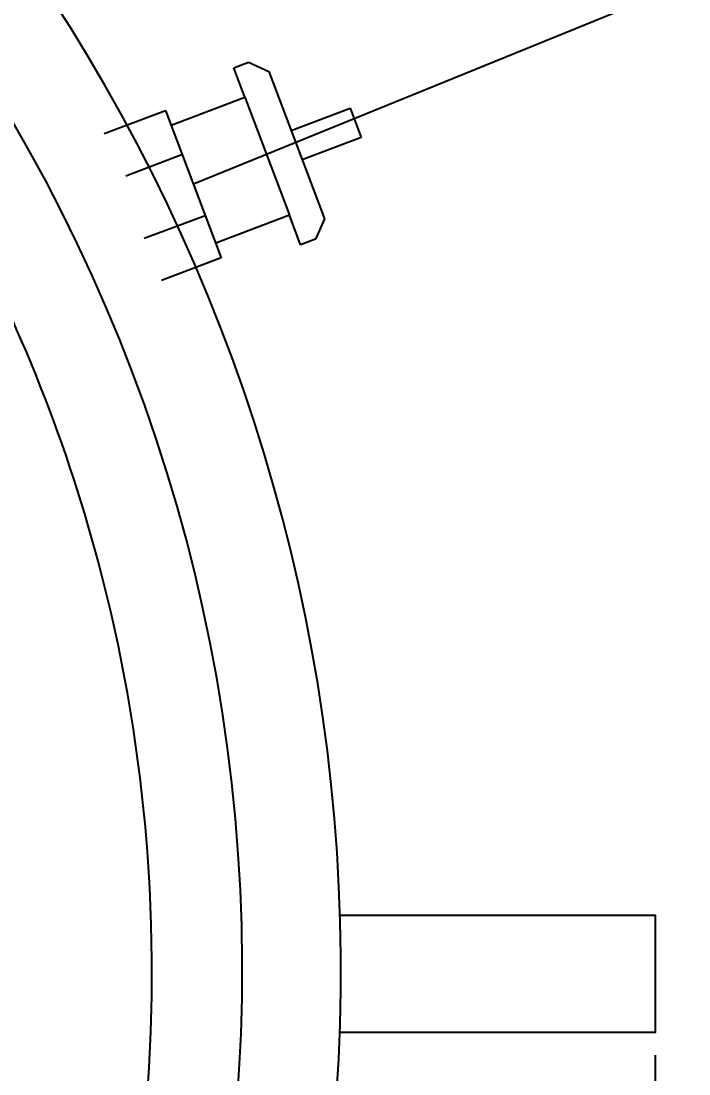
# Model space of a CAD drawing. Extents: x 4438 to 384502, y -178203 to -21188.
# Drawn here: x 374661.3 to 374722.4, y -176937.9 to -176841.7 of the extents above; entities that cross this region are included whole.
import ezdxf

# ---------------------------------------------------------------- set-up
doc = ezdxf.new("R2010")
doc.units = 0
doc.header["$LTSCALE"] = 8
doc.header["$MEASUREMENT"] = 0
doc.layers.get('0').update_dxf_attribs({"linetype": 'CONTINUOUS'})
doc.layers.get('DEFPOINTS').update_dxf_attribs({"linetype": 'CONTINUOUS'})
doc.layers.add('PL', color=5, linetype='CONTINUOUS')
doc.styles.add('DFT', font='simplex', dxfattribs={"width": 0.67, "bigfont": 'dft'})
doc.dimstyles.new('INTE$0', dxfattribs={"dimscale": 5, "dimtxt": 4, "dimasz": 3, "dimexe": 3, "dimexo": 0, "dimgap": 1, "dimtad": 1, "dimdec": 3, "dimdsep": 46, "dimtxsty": 'DFT', "dimcen": 0, "dimclrd": 3, "dimclre": 3, "dimclrt": 6, "dimadec": 0, "dimazin": 0, "dimtfac": 1, "dimtdec": 3, "dimtix": 1, "dimtmove": 1, "dimatfit": 0, "dimfxl": 0, "dimtolj": 1, "dimtzin": 0, "dimarcsym": 0})

# ---------------------------------------------------------------- blocks, each defined once
blk = doc.blocks.new('*D55')
at = {"color": 3, "lineweight": -2}
for p, q in [((374336.405, -176934.031), (374336.405, -177259.173)), ((374719.272, -176936.172), (374719.272, -177259.173)), ((374366.405, -177244.173), (374689.272, -177244.173))]:
    blk.add_line(p, q, dxfattribs=at)
at = {"color": 3}
for points in [[(374366.405, -177239.173), (374366.405, -177249.173), (374336.405, -177244.173)], [(374689.272, -177249.173), (374689.272, -177239.173), (374719.272, -177244.173)]]:
    blk.add_solid(points, dxfattribs=at)
at = {"layer": 'DEFPOINTS', "color": 0}
for p in [(374336.405, -176934.031), (374719.272, -176936.172), (374719.272, -177244.173)]:
    blk.add_point(p, dxfattribs=at)
at = {"color": 6, "insert": (374527.838, -177204.887), "char_height": 45, "attachment_point": 5, "style": 'DFT'}
blk.add_mtext('\\A1;26.77"', dxfattribs=at)

msp = doc.modelspace()

# ---------------------------------------------------------------- linework, layer by layer
at = {"color": 1}
msp.add_line((374828.426, -176795.066), (374677.098, -176856.6), dxfattribs=at)
at = {"layer": 'PL', "color": 0, "ltscale": 0.5}
for p, q in [((374680.782, -176845.974), (374682.129, -176845.465)), ((374681.799, -176848.668), (374680.782, -176845.974)), ((374682.129, -176845.465), (374683.985, -176846.304)), ((374683.985, -176846.304), (374689.071, -176859.776)), ((374675.063, -176851.211), (374681.799, -176848.668)), ((374681.799, -176848.668), (374685.868, -176859.446)), ((374668.927, -176851.988), (374674.555, -176849.864)), ((374674.555, -176849.864), (374679.64, -176863.336)), ((374686.019, -176851.692), (374691.408, -176849.658)), ((374691.408, -176849.658), (374692.425, -176852.353)), ((374692.425, -176852.353), (374687.037, -176854.387)), ((374676.08, -176853.905), (374670.904, -176855.859)), ((374672.605, -176861.529), (374678.174, -176859.451)), ((374685.868, -176859.446), (374679.132, -176861.989)), ((374686.885, -176862.14), (374685.868, -176859.446)), ((374689.071, -176859.776), (374688.232, -176861.631)), ((374688.232, -176861.631), (374686.885, -176862.14)), ((374679.64, -176863.336), (374674.165, -176865.403))]:
    msp.add_line(p, q, dxfattribs=at)
at = {"layer": 'PL', "color": 7, "ltscale": 0.5}
msp.add_lwpolyline([(374690.42, -176923.38), (374719.277, -176923.391), (374719.273, -176934.104), (374690.396, -176934.093)], dxfattribs=at)
for centre, radius, start, end in [((374527.976, -176928.463), 162.592, 283.81178, 63.75286), ((374527.882, -176928.377), 153.659, 270, 65.70221), ((374527.972, -176928.528), 145.332, 4.32637, 32.63286), ((374527.972, -176928.528), 145.332, 283.72929, 4.32637)]:
    msp.add_arc(centre, radius, start, end, dxfattribs=at)

# ---------------------------------------------------------------- dimensions: what is measured, and where the dimension line sits
at = {"color": 1}
dim = msp.add_linear_dim(base=(374719.272, -177244.173), p1=(374336.405, -176934.031), p2=(374719.272, -176936.172), text='26.77"', dimstyle='INTE$0', override={"dimtxt": 9, "dimasz": 6, "dimgap": 2.5, "dimdec": 2, "dimtdec": 2}, dxfattribs=at)
dim.commit()
dim.dimension.update_dxf_attribs({"geometry": '*D55', "text_midpoint": (374527.838, -177204.887)})

doc.saveas('drawing.dxf')
